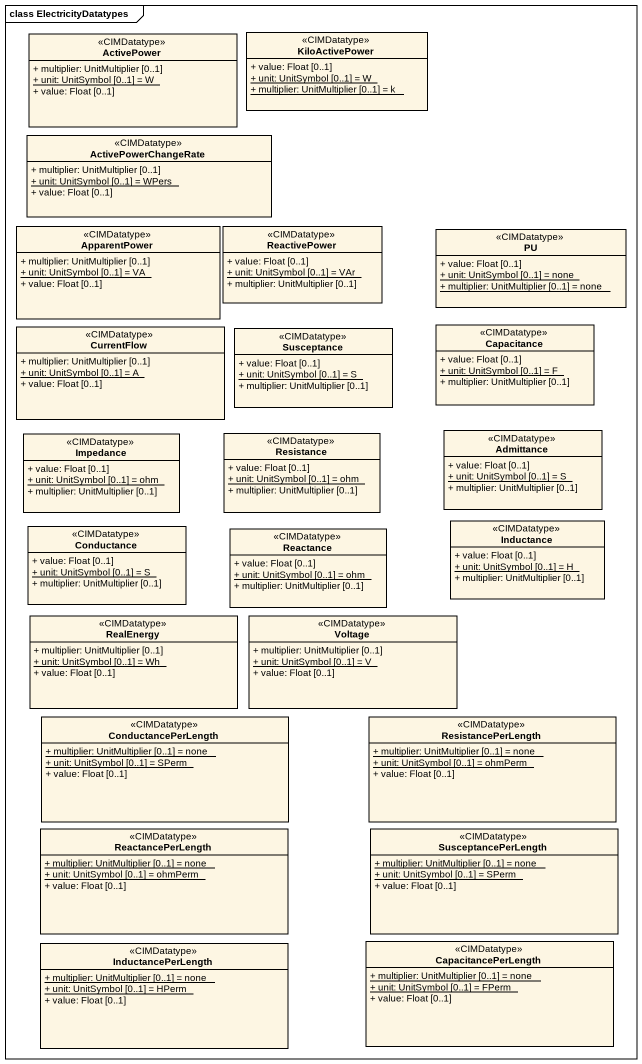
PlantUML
@startuml
mainframe class ElectricityDatatypes
hide circle
hide empty members
skinparam classAttributeIconSize 0
class ActivePower <<CIMDatatype>> {
  + multiplier: UnitMultiplier [0..1]
  {static} + unit: UnitSymbol [0..1] = W
  + value: Float [0..1]
}
class KiloActivePower <<CIMDatatype>> {
  + value: Float [0..1]
  {static} + unit: UnitSymbol [0..1] = W
  {static} + multiplier: UnitMultiplier [0..1] = k
}
class ActivePowerChangeRate <<CIMDatatype>> {
  + multiplier: UnitMultiplier [0..1]
  {static} + unit: UnitSymbol [0..1] = WPers
  + value: Float [0..1]
}
class ApparentPower <<CIMDatatype>> {
  + multiplier: UnitMultiplier [0..1]
  {static} + unit: UnitSymbol [0..1] = VA
  + value: Float [0..1]
}
class ReactivePower <<CIMDatatype>> {
  + value: Float [0..1]
  {static} + unit: UnitSymbol [0..1] = VAr
  + multiplier: UnitMultiplier [0..1]
}
class PU <<CIMDatatype>> {
  + value: Float [0..1]
  {static} + unit: UnitSymbol [0..1] = none
  {static} + multiplier: UnitMultiplier [0..1] = none
}
class CurrentFlow <<CIMDatatype>> {
  + multiplier: UnitMultiplier [0..1]
  {static} + unit: UnitSymbol [0..1] = A
  + value: Float [0..1]
}
class Susceptance <<CIMDatatype>> {
  + value: Float [0..1]
  {static} + unit: UnitSymbol [0..1] = S
  + multiplier: UnitMultiplier [0..1]
}
class Capacitance <<CIMDatatype>> {
  + value: Float [0..1]
  {static} + unit: UnitSymbol [0..1] = F
  + multiplier: UnitMultiplier [0..1]
}
class Impedance <<CIMDatatype>> {
  + value: Float [0..1]
  {static} + unit: UnitSymbol [0..1] = ohm
  + multiplier: UnitMultiplier [0..1]
}
class Resistance <<CIMDatatype>> {
  + value: Float [0..1]
  {static} + unit: UnitSymbol [0..1] = ohm
  + multiplier: UnitMultiplier [0..1]
}
class Admittance <<CIMDatatype>> {
  + value: Float [0..1]
  {static} + unit: UnitSymbol [0..1] = S
  + multiplier: UnitMultiplier [0..1]
}
class Conductance <<CIMDatatype>> {
  + value: Float [0..1]
  {static} + unit: UnitSymbol [0..1] = S
  + multiplier: UnitMultiplier [0..1]
}
class Reactance <<CIMDatatype>> {
  + value: Float [0..1]
  {static} + unit: UnitSymbol [0..1] = ohm
  + multiplier: UnitMultiplier [0..1]
}
class Inductance <<CIMDatatype>> {
  + value: Float [0..1]
  {static} + unit: UnitSymbol [0..1] = H
  + multiplier: UnitMultiplier [0..1]
}
class RealEnergy <<CIMDatatype>> {
  + multiplier: UnitMultiplier [0..1]
  {static} + unit: UnitSymbol [0..1] = Wh
  + value: Float [0..1]
}
class Voltage <<CIMDatatype>> {
  + multiplier: UnitMultiplier [0..1]
  {static} + unit: UnitSymbol [0..1] = V
  + value: Float [0..1]
}
class ConductancePerLength <<CIMDatatype>> {
  {static} + multiplier: UnitMultiplier [0..1] = none
  {static} + unit: UnitSymbol [0..1] = SPerm
  + value: Float [0..1]
}
class ResistancePerLength <<CIMDatatype>> {
  {static} + multiplier: UnitMultiplier [0..1] = none
  {static} + unit: UnitSymbol [0..1] = ohmPerm
  + value: Float [0..1]
}
class ReactancePerLength <<CIMDatatype>> {
  {static} + multiplier: UnitMultiplier [0..1] = none
  {static} + unit: UnitSymbol [0..1] = ohmPerm
  + value: Float [0..1]
}
class SusceptancePerLength <<CIMDatatype>> {
  {static} + multiplier: UnitMultiplier [0..1] = none
  {static} + unit: UnitSymbol [0..1] = SPerm
  + value: Float [0..1]
}
class InductancePerLength <<CIMDatatype>> {
  {static} + multiplier: UnitMultiplier [0..1] = none
  {static} + unit: UnitSymbol [0..1] = HPerm
  + value: Float [0..1]
}
class CapacitancePerLength <<CIMDatatype>> {
  {static} + multiplier: UnitMultiplier [0..1] = none
  {static} + unit: UnitSymbol [0..1] = FPerm
  + value: Float [0..1]
}
@enduml
